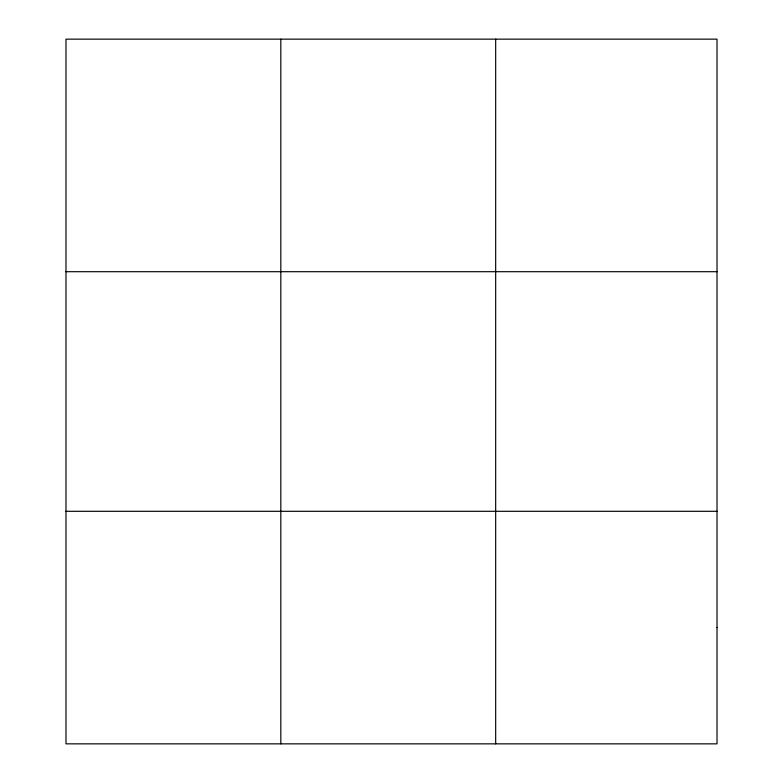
<?xml version="1.0" encoding="UTF-8"?>
<svg xmlns="http://www.w3.org/2000/svg" width="783" height="783" viewBox="0 0 783 783"><rect width="100%" height="100%" fill="white"/><g stroke="black" fill="none" stroke-linecap="round" stroke-linejoin="round"><path stroke-width="1.17" d="M280.823 743.85L280.823 39.15M495.668 743.85L495.668 39.15M65.987 271.701L717.013 271.701M65.987 511.299L717.013 511.299M717.013 627.575L717.013 743.85L65.987 743.85L65.987 39.15L717.013 39.15L717.013 627.575"/></g></svg>
